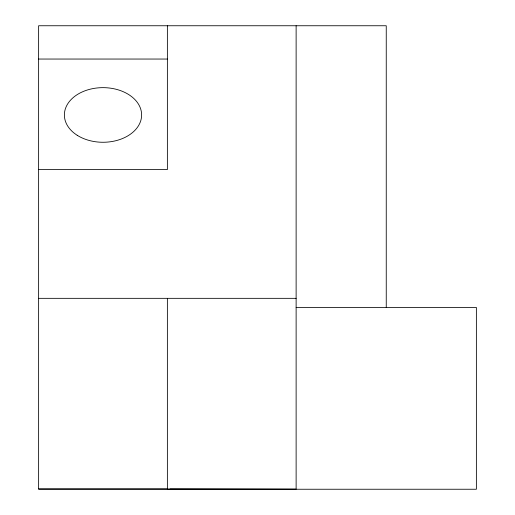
<?xml version="1.0" encoding="UTF-8"?>
<svg xmlns="http://www.w3.org/2000/svg" width="515" height="515" viewBox="0 0 515 515"><rect width="100%" height="100%" fill="white"/><g stroke="black" fill="none" stroke-linecap="round" stroke-linejoin="round"><path stroke-width="0.77" d="M38.625 59.045L167.375 59.045M38.625 169.583L167.375 169.583L167.375 25.75M38.625 298.333L296.125 298.333M296.125 307.449L476.375 307.449L476.375 489.244L38.625 489.244L38.625 25.75L386.25 25.75L386.25 307.449M38.625 488.851L167.375 488.851M170.001 489.031L295.539 489.244M296.125 25.75L296.125 489.244L167.375 489.115L167.375 298.333M77.231 135.303A38.625 27.314 0 0 0 140.801 120.568A38.625 27.314 0 0 0 90.968 89.005A38.625 27.314 0 0 0 77.231 135.303"/></g></svg>
